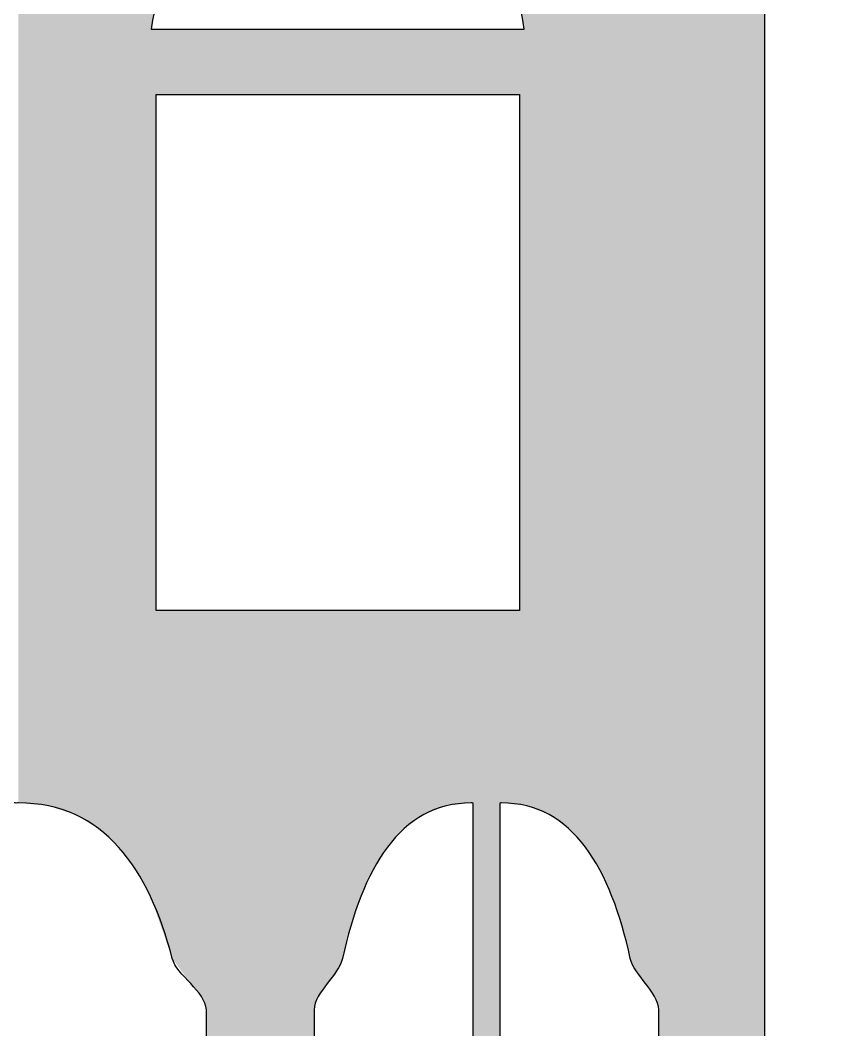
# Model space of a CAD drawing. Extents: x 0 to 46, y 0 to 102.
# Drawn here: x 23.11 to 46.32, y 28.59 to 57.81 of the extents above; entities that cross this region are included whole.
import ezdxf

# ---------------------------------------------------------------- set-up
doc = ezdxf.new("R2010")
doc.units = 0
doc.layers.add('LAYER_1', color=7, linetype='CONTINUOUS')

# ---------------------------------------------------------------- blocks, each defined once
blk = doc.blocks.new('*U1')
at = {"layer": 'LAYER_1', "color": 252}
for points in [[(23.16, 35.143), (23.059, 101.572), (23.16, 101.6)], [(23.059, 35.153), (23.059, 101.572), (23.16, 35.143)], [(23.16, 35.143), (23.16, 101.6), (23.428, 35.116)], [(23.428, 35.116), (23.428, 85.326), (23.464, 35.113)], [(23.464, 35.113), (23.464, 85.326), (23.929, 35.066)], [(23.929, 35.066), (23.929, 85.326), (23.969, 35.053)], [(23.969, 35.053), (23.969, 85.326), (24.415, 34.907)], [(24.415, 34.907), (24.415, 85.326), (24.55, 34.863)], [(37.601, 58.069), (37.601, 68.897), (37.688, 57.544)], [(37.688, 35.075), (37.688, 68.811), (37.759, 35.066)], [(37.759, 35.066), (37.759, 68.74), (38.403, 34.814)], [(24.55, 34.863), (24.55, 68.26), (24.61, 34.843)], [(24.61, 34.843), (24.61, 68.26), (24.679, 34.821)], [(24.679, 34.821), (24.679, 68.26), (24.698, 34.814)], [(24.698, 34.814), (24.698, 68.26), (24.781, 34.765)], [(24.781, 34.765), (24.781, 68.26), (24.806, 34.75)], [(24.806, 34.75), (24.806, 68.26), (25.053, 34.602)], [(25.053, 34.602), (25.053, 68.26), (25.144, 34.548)], [(25.144, 34.548), (25.144, 68.26), (25.371, 34.412)], [(25.371, 34.412), (25.371, 68.26), (25.412, 34.374)], [(25.412, 34.374), (25.412, 68.26), (25.434, 34.354)], [(25.434, 34.354), (25.434, 68.26), (25.678, 34.129)], [(25.678, 34.129), (25.678, 68.26), (25.847, 33.972)], [(25.847, 33.972), (25.847, 68.26), (25.881, 33.941)], [(25.881, 33.941), (25.881, 68.26), (25.923, 33.903)], [(25.923, 33.903), (25.923, 68.26), (25.954, 33.873)], [(25.954, 33.873), (25.954, 68.26), (26.045, 33.753)], [(26.045, 33.753), (26.045, 68.26), (26.164, 33.597)], [(26.164, 33.597), (26.164, 68.26), (26.347, 33.355)], [(26.347, 33.355), (26.347, 68.26), (26.354, 33.345)], [(26.354, 33.345), (26.354, 68.26), (26.454, 33.214)], [(26.454, 33.214), (26.454, 68.26), (26.533, 33.069)], [(26.533, 33.069), (26.533, 68.26), (26.617, 32.915)], [(26.617, 32.915), (26.617, 68.26), (26.625, 32.901)], [(26.625, 32.901), (26.625, 68.26), (26.77, 32.639)], [(26.77, 32.639), (26.77, 68.26), (26.875, 32.447)], [(26.875, 32.447), (26.875, 68.26), (26.899, 32.377)], [(26.899, 32.377), (26.899, 68.26), (26.901, 32.371)], [(38.403, 34.814), (38.403, 68.103), (38.659, 34.631)], [(38.659, 34.631), (38.659, 67.85), (38.966, 34.412)], [(38.966, 34.412), (38.966, 67.716), (39.454, 33.873)], [(39.454, 33.873), (39.454, 67.502), (39.871, 33.214)], [(39.871, 33.214), (39.871, 67.32), (40.224, 32.447)], [(40.224, 32.447), (40.224, 67.166), (40.516, 31.588)], [(40.516, 31.588), (40.516, 67.038), (40.753, 30.651)], [(40.753, 30.651), (40.753, 66.934), (40.923, 30.289)], [(40.923, 30.289), (40.923, 66.86), (41.198, 29.923)], [(41.198, 29.923), (41.198, 66.74), (41.456, 29.549)], [(41.456, 29.549), (41.456, 66.627), (41.578, 29.164)], [(41.578, 29.164), (41.578, 66.574), (41.589, 18.631)], [(26.901, 32.371), (26.901, 57.544), (26.989, 32.123)], [(26.989, 32.123), (26.989, 57.544), (27.044, 31.966)], [(37.545, 35.092), (37.545, 57.544), (37.601, 35.085)], [(37.601, 35.085), (37.601, 57.544), (37.688, 35.075)], [(27.044, 31.966), (27.044, 40.722), (27.096, 31.817)], [(27.096, 31.817), (27.096, 40.722), (27.119, 31.752)], [(27.119, 31.752), (27.119, 40.722), (27.291, 31.265)], [(27.291, 31.265), (27.291, 40.722), (27.492, 30.693)], [(27.492, 30.693), (27.492, 40.722), (27.501, 30.667)], [(27.501, 30.667), (27.501, 40.722), (27.507, 30.651)], [(27.507, 30.651), (27.507, 40.722), (27.749, 30.32)], [(27.749, 30.32), (27.749, 40.722), (28.031, 29.934)], [(28.031, 29.934), (28.031, 40.722), (28.039, 29.923)], [(28.039, 29.923), (28.039, 40.722), (28.085, 29.867)], [(28.085, 29.867), (28.085, 40.722), (28.346, 29.552)], [(28.346, 29.552), (28.346, 40.722), (28.348, 29.549)], [(28.348, 29.549), (28.348, 40.722), (28.493, 29.164)], [(28.493, 29.164), (28.493, 40.722), (28.506, 5.67)], [(36.153, 35.153), (36.153, 40.722), (36.206, 35.148)], [(37.031, 35.153), (37.031, 40.722), (37.088, 35.147)], [(37.088, 35.147), (37.088, 40.722), (37.298, 35.121)], [(37.298, 35.121), (37.298, 40.722), (37.47, 35.101)], [(37.47, 35.101), (37.47, 40.722), (37.545, 35.092)]]:
    blk.add_solid(points, dxfattribs=at)
at = {"layer": 'LAYER_1', "color": 252, "extrusion": (0, 0, -1)}
for points in [[(-23.428, 35.116), (-23.16, 101.6), (-23.428, 101.527)], [(-23.464, 35.113), (-23.428, 85.326), (-23.464, 85.326)], [(-23.929, 35.066), (-23.464, 85.326), (-23.929, 85.326)], [(-23.969, 35.053), (-23.929, 85.326), (-23.969, 85.326)], [(-24.415, 34.907), (-23.969, 85.326), (-24.415, 85.326)], [(-24.55, 34.863), (-24.415, 85.326), (-24.55, 85.326)], [(-37.688, 57.544), (-37.601, 68.897), (-37.688, 68.811)], [(-37.759, 35.066), (-37.688, 68.811), (-37.759, 68.74)], [(-38.403, 34.814), (-37.759, 68.74), (-38.403, 68.103)], [(-24.61, 34.843), (-24.55, 68.26), (-24.61, 68.26)], [(-24.679, 34.821), (-24.61, 68.26), (-24.679, 68.26)], [(-24.698, 34.814), (-24.679, 68.26), (-24.698, 68.26)], [(-24.781, 34.765), (-24.698, 68.26), (-24.781, 68.26)], [(-24.806, 34.75), (-24.781, 68.26), (-24.806, 68.26)], [(-25.053, 34.602), (-24.806, 68.26), (-25.053, 68.26)], [(-25.144, 34.548), (-25.053, 68.26), (-25.144, 68.26)], [(-25.371, 34.412), (-25.144, 68.26), (-25.371, 68.26)], [(-25.412, 34.374), (-25.371, 68.26), (-25.412, 68.26)], [(-25.434, 34.354), (-25.412, 68.26), (-25.434, 68.26)], [(-25.678, 34.129), (-25.434, 68.26), (-25.678, 68.26)], [(-25.847, 33.972), (-25.678, 68.26), (-25.847, 68.26)], [(-25.881, 33.941), (-25.847, 68.26), (-25.881, 68.26)], [(-25.923, 33.903), (-25.881, 68.26), (-25.923, 68.26)], [(-25.954, 33.873), (-25.923, 68.26), (-25.954, 68.26)], [(-26.045, 33.753), (-25.954, 68.26), (-26.045, 68.26)], [(-26.164, 33.597), (-26.045, 68.26), (-26.164, 68.26)], [(-26.347, 33.355), (-26.164, 68.26), (-26.347, 68.26)], [(-26.354, 33.345), (-26.347, 68.26), (-26.354, 68.26)], [(-26.454, 33.214), (-26.354, 68.26), (-26.454, 68.26)], [(-26.533, 33.069), (-26.454, 68.26), (-26.533, 68.26)], [(-26.617, 32.915), (-26.533, 68.26), (-26.617, 68.26)], [(-26.625, 32.901), (-26.617, 68.26), (-26.625, 68.26)], [(-26.77, 32.639), (-26.625, 68.26), (-26.77, 68.26)], [(-26.875, 32.447), (-26.77, 68.26), (-26.875, 68.26)], [(-26.899, 32.377), (-26.875, 68.26), (-26.899, 68.26)], [(-26.901, 32.371), (-26.899, 68.26), (-26.901, 68.26)], [(-26.901, 57.544), (-26.901, 68.26), (-26.989, 58.069)], [(-38.659, 34.631), (-38.403, 68.103), (-38.659, 67.85)], [(-38.966, 34.412), (-38.659, 67.85), (-38.966, 67.716)], [(-39.454, 33.873), (-38.966, 67.716), (-39.454, 67.502)], [(-39.871, 33.214), (-39.454, 67.502), (-39.871, 67.32)], [(-40.224, 32.447), (-39.871, 67.32), (-40.224, 67.166)], [(-40.516, 31.588), (-40.224, 67.166), (-40.516, 67.038)], [(-40.753, 30.651), (-40.516, 67.038), (-40.753, 66.934)], [(-40.923, 30.289), (-40.753, 66.934), (-40.923, 66.86)], [(-41.198, 29.923), (-40.923, 66.86), (-41.198, 66.74)], [(-41.456, 29.549), (-41.198, 66.74), (-41.456, 66.627)], [(-41.578, 29.164), (-41.456, 66.627), (-41.578, 66.574)], [(-41.589, 18.631), (-41.578, 66.574), (-41.589, 66.569)], [(-41.589, 0), (-41.589, 66.569), (-42.362, 0)], [(-42.362, 0), (-41.589, 66.569), (-42.362, 66.232)], [(-42.362, 0), (-42.362, 66.232), (-44.633, 0)], [(-44.633, 0), (-42.362, 66.232), (-44.633, 66.232)], [(-26.989, 32.123), (-26.901, 57.544), (-26.989, 57.544)], [(-27.044, 31.966), (-26.989, 57.544), (-27.044, 57.544)], [(-27.044, 55.658), (-27.044, 57.544), (-27.096, 55.658)], [(-27.096, 55.658), (-27.044, 57.544), (-27.096, 57.544)], [(-27.096, 55.658), (-27.096, 57.544), (-27.119, 55.658)], [(-27.119, 55.658), (-27.096, 57.544), (-27.119, 57.544)], [(-27.119, 55.658), (-27.119, 57.544), (-27.291, 55.658)], [(-27.291, 55.658), (-27.119, 57.544), (-27.291, 57.544)], [(-27.291, 55.658), (-27.291, 57.544), (-27.492, 55.658)], [(-27.492, 55.658), (-27.291, 57.544), (-27.492, 57.544)], [(-27.492, 55.658), (-27.492, 57.544), (-27.501, 55.658)], [(-27.501, 55.658), (-27.492, 57.544), (-27.501, 57.544)], [(-27.501, 55.658), (-27.501, 57.544), (-27.507, 55.658)], [(-27.507, 55.658), (-27.501, 57.544), (-27.507, 57.544)], [(-27.507, 55.658), (-27.507, 57.544), (-27.749, 55.658)], [(-27.749, 55.658), (-27.507, 57.544), (-27.749, 57.544)], [(-27.749, 55.658), (-27.749, 57.544), (-28.031, 55.658)], [(-28.031, 55.658), (-27.749, 57.544), (-28.031, 57.544)], [(-28.031, 55.658), (-28.031, 57.544), (-28.039, 55.658)], [(-28.039, 55.658), (-28.031, 57.544), (-28.039, 57.544)], [(-28.039, 55.658), (-28.039, 57.544), (-28.085, 55.658)], [(-28.085, 55.658), (-28.039, 57.544), (-28.085, 57.544)], [(-28.085, 55.658), (-28.085, 57.544), (-28.346, 55.658)], [(-28.346, 55.658), (-28.085, 57.544), (-28.346, 57.544)], [(-28.346, 55.658), (-28.346, 57.544), (-28.348, 55.658)], [(-28.348, 55.658), (-28.346, 57.544), (-28.348, 57.544)], [(-28.348, 55.658), (-28.348, 57.544), (-28.493, 55.658)], [(-28.493, 55.658), (-28.348, 57.544), (-28.493, 57.544)], [(-28.493, 55.658), (-28.493, 57.544), (-28.506, 55.658)], [(-28.506, 55.658), (-28.493, 57.544), (-28.506, 57.544)], [(-28.506, 55.658), (-28.506, 57.544), (-28.637, 55.658)], [(-28.637, 55.658), (-28.506, 57.544), (-28.637, 57.544)], [(-28.637, 55.658), (-28.637, 57.544), (-28.691, 55.658)], [(-28.691, 55.658), (-28.637, 57.544), (-28.691, 57.544)], [(-28.691, 55.658), (-28.691, 57.544), (-29.064, 55.658)], [(-29.064, 55.658), (-28.691, 57.544), (-29.064, 57.544)], [(-29.064, 55.658), (-29.064, 57.544), (-29.137, 55.658)], [(-29.137, 55.658), (-29.064, 57.544), (-29.137, 57.544)], [(-29.137, 55.658), (-29.137, 57.544), (-29.361, 55.658)], [(-29.361, 55.658), (-29.137, 57.544), (-29.361, 57.544)], [(-29.361, 55.658), (-29.361, 57.544), (-29.446, 55.658)], [(-29.446, 55.658), (-29.361, 57.544), (-29.446, 57.544)], [(-29.446, 55.658), (-29.446, 57.544), (-29.464, 55.658)], [(-29.464, 55.658), (-29.446, 57.544), (-29.464, 57.544)], [(-29.464, 55.658), (-29.464, 57.544), (-29.572, 55.658)], [(-29.572, 55.658), (-29.464, 57.544), (-29.572, 57.544)], [(-29.572, 55.658), (-29.572, 57.544), (-29.888, 55.658)], [(-29.888, 55.658), (-29.572, 57.544), (-29.888, 57.544)], [(-29.888, 55.658), (-29.888, 57.544), (-29.931, 55.658)], [(-29.931, 55.658), (-29.888, 57.544), (-29.931, 57.544)], [(-29.931, 55.658), (-29.931, 57.544), (-30.01, 55.658)], [(-30.01, 55.658), (-29.931, 57.544), (-30.01, 57.544)], [(-30.01, 55.658), (-30.01, 57.544), (-30.202, 55.658)], [(-30.202, 55.658), (-30.01, 57.544), (-30.202, 57.544)], [(-30.202, 55.658), (-30.202, 57.544), (-30.334, 55.658)], [(-30.334, 55.658), (-30.202, 57.544), (-30.334, 57.544)], [(-30.334, 55.658), (-30.334, 57.544), (-30.374, 55.658)], [(-30.374, 55.658), (-30.334, 57.544), (-30.374, 57.544)], [(-30.374, 55.658), (-30.374, 57.544), (-30.434, 55.658)], [(-30.434, 55.658), (-30.374, 57.544), (-30.434, 57.544)], [(-30.434, 55.658), (-30.434, 57.544), (-30.62, 55.658)], [(-30.62, 55.658), (-30.434, 57.544), (-30.62, 57.544)], [(-30.62, 55.658), (-30.62, 57.544), (-30.669, 55.658)], [(-30.669, 55.658), (-30.62, 57.544), (-30.669, 57.544)], [(-30.669, 55.658), (-30.669, 57.544), (-30.799, 55.658)], [(-30.799, 55.658), (-30.669, 57.544), (-30.799, 57.544)], [(-30.799, 55.658), (-30.799, 57.544), (-31.283, 55.658)], [(-31.283, 55.658), (-30.799, 57.544), (-31.283, 57.544)], [(-31.283, 55.658), (-31.283, 57.544), (-31.595, 55.658)], [(-31.595, 55.658), (-31.283, 57.544), (-31.595, 57.544)], [(-31.595, 55.658), (-31.595, 57.544), (-31.606, 55.658)], [(-31.606, 55.658), (-31.595, 57.544), (-31.606, 57.544)], [(-31.606, 55.658), (-31.606, 57.544), (-31.728, 55.658)], [(-31.728, 55.658), (-31.606, 57.544), (-31.728, 57.544)], [(-31.728, 55.658), (-31.728, 57.544), (-31.782, 55.658)], [(-31.782, 55.658), (-31.728, 57.544), (-31.782, 57.544)], [(-31.782, 55.658), (-31.782, 57.544), (-31.986, 55.658)], [(-31.986, 55.658), (-31.782, 57.544), (-31.986, 57.544)], [(-31.986, 55.658), (-31.986, 57.544), (-32.261, 55.658)], [(-32.261, 55.658), (-31.986, 57.544), (-32.261, 57.544)], [(-32.261, 55.658), (-32.261, 57.544), (-32.294, 55.658)], [(-32.294, 55.658), (-32.261, 57.544), (-32.294, 57.544)], [(-32.294, 55.658), (-32.294, 57.544), (-32.431, 55.658)], [(-32.431, 55.658), (-32.294, 57.544), (-32.431, 57.544)], [(-32.431, 55.658), (-32.431, 57.544), (-32.668, 55.658)], [(-32.668, 55.658), (-32.431, 57.544), (-32.668, 57.544)], [(-32.668, 55.658), (-32.668, 57.544), (-32.807, 55.658)], [(-32.807, 55.658), (-32.668, 57.544), (-32.807, 57.544)], [(-32.807, 55.658), (-32.807, 57.544), (-32.96, 55.658)], [(-32.96, 55.658), (-32.807, 57.544), (-32.96, 57.544)], [(-32.96, 55.658), (-32.96, 57.544), (-33.065, 55.658)], [(-33.065, 55.658), (-32.96, 57.544), (-33.065, 57.544)], [(-33.065, 55.658), (-33.065, 57.544), (-33.115, 55.658)], [(-33.115, 55.658), (-33.065, 57.544), (-33.115, 57.544)], [(-33.115, 55.658), (-33.115, 57.544), (-33.294, 55.658)], [(-33.294, 55.658), (-33.115, 57.544), (-33.294, 57.544)], [(-33.294, 55.658), (-33.294, 57.544), (-33.306, 55.658)], [(-33.306, 55.658), (-33.294, 57.544), (-33.306, 57.544)], [(-33.306, 55.658), (-33.306, 57.544), (-33.313, 55.658)], [(-33.313, 55.658), (-33.306, 57.544), (-33.313, 57.544)], [(-33.313, 55.658), (-33.313, 57.544), (-33.73, 55.658)], [(-33.73, 55.658), (-33.313, 57.544), (-33.73, 57.544)], [(-33.73, 55.658), (-33.73, 57.544), (-33.79, 55.658)], [(-33.79, 55.658), (-33.73, 57.544), (-33.79, 57.544)], [(-33.79, 55.658), (-33.79, 57.544), (-33.826, 55.658)], [(-33.826, 55.658), (-33.79, 57.544), (-33.826, 57.544)], [(-33.826, 55.658), (-33.826, 57.544), (-34.218, 55.658)], [(-34.218, 55.658), (-33.826, 57.544), (-34.218, 57.544)], [(-34.218, 55.658), (-34.218, 57.544), (-34.255, 55.658)], [(-34.255, 55.658), (-34.218, 57.544), (-34.255, 57.544)], [(-34.255, 55.658), (-34.255, 57.544), (-34.357, 55.658)], [(-34.357, 55.658), (-34.255, 57.544), (-34.357, 57.544)], [(-34.357, 55.658), (-34.357, 57.544), (-34.701, 55.658)], [(-34.701, 55.658), (-34.357, 57.544), (-34.701, 57.544)], [(-34.701, 55.658), (-34.701, 57.544), (-34.781, 55.658)], [(-34.781, 55.658), (-34.701, 57.544), (-34.781, 57.544)], [(-34.781, 55.658), (-34.781, 57.544), (-35.125, 55.658)], [(-35.125, 55.658), (-34.781, 57.544), (-35.125, 57.544)], [(-35.125, 55.658), (-35.125, 57.544), (-35.425, 55.658)], [(-35.425, 55.658), (-35.125, 57.544), (-35.425, 57.544)], [(-35.425, 55.658), (-35.425, 57.544), (-35.434, 55.658)], [(-35.434, 55.658), (-35.425, 57.544), (-35.434, 57.544)], [(-35.434, 55.658), (-35.434, 57.544), (-35.525, 55.658)], [(-35.525, 55.658), (-35.434, 57.544), (-35.525, 57.544)], [(-35.525, 55.658), (-35.525, 57.544), (-35.898, 55.658)], [(-35.898, 55.658), (-35.525, 57.544), (-35.898, 57.544)], [(-35.898, 55.658), (-35.898, 57.544), (-36.153, 55.658)], [(-36.153, 55.658), (-35.898, 57.544), (-36.153, 57.544)], [(-36.153, 55.658), (-36.153, 57.544), (-36.206, 55.658)], [(-36.206, 55.658), (-36.153, 57.544), (-36.206, 57.544)], [(-36.206, 55.658), (-36.206, 57.544), (-36.244, 55.658)], [(-36.244, 55.658), (-36.206, 57.544), (-36.244, 57.544)], [(-36.244, 55.658), (-36.244, 57.544), (-36.558, 55.658)], [(-36.558, 55.658), (-36.244, 57.544), (-36.558, 57.544)], [(-36.558, 55.658), (-36.558, 57.544), (-36.84, 55.658)], [(-36.84, 55.658), (-36.558, 57.544), (-36.84, 57.544)], [(-36.84, 55.658), (-36.84, 57.544), (-36.978, 55.658)], [(-36.978, 55.658), (-36.84, 57.544), (-36.978, 57.544)], [(-36.978, 55.658), (-36.978, 57.544), (-37.031, 55.658)], [(-37.031, 55.658), (-36.978, 57.544), (-37.031, 57.544)], [(-37.031, 55.658), (-37.031, 57.544), (-37.088, 55.658)], [(-37.088, 55.658), (-37.031, 57.544), (-37.088, 57.544)], [(-37.088, 55.658), (-37.088, 57.544), (-37.298, 55.658)], [(-37.298, 55.658), (-37.088, 57.544), (-37.298, 57.544)], [(-37.298, 55.658), (-37.298, 57.544), (-37.47, 55.658)], [(-37.47, 55.658), (-37.298, 57.544), (-37.47, 57.544)], [(-37.47, 55.658), (-37.47, 57.544), (-37.545, 55.658)], [(-37.545, 55.658), (-37.47, 57.544), (-37.545, 57.544)], [(-37.601, 35.085), (-37.545, 57.544), (-37.601, 57.544)], [(-37.688, 35.075), (-37.601, 57.544), (-37.688, 57.544)], [(-27.096, 31.817), (-27.044, 40.722), (-27.096, 40.722)], [(-27.119, 31.752), (-27.096, 40.722), (-27.119, 40.722)], [(-27.291, 31.265), (-27.119, 40.722), (-27.291, 40.722)], [(-27.492, 30.693), (-27.291, 40.722), (-27.492, 40.722)], [(-27.501, 30.667), (-27.492, 40.722), (-27.501, 40.722)], [(-27.507, 30.651), (-27.501, 40.722), (-27.507, 40.722)], [(-27.749, 30.32), (-27.507, 40.722), (-27.749, 40.722)], [(-28.031, 29.934), (-27.749, 40.722), (-28.031, 40.722)], [(-28.039, 29.923), (-28.031, 40.722), (-28.039, 40.722)], [(-28.085, 29.867), (-28.039, 40.722), (-28.085, 40.722)], [(-28.346, 29.552), (-28.085, 40.722), (-28.346, 40.722)], [(-28.348, 29.549), (-28.346, 40.722), (-28.348, 40.722)], [(-28.493, 29.164), (-28.348, 40.722), (-28.493, 40.722)], [(-28.506, 5.67), (-28.493, 40.722), (-28.506, 40.722)], [(-28.506, 3.737), (-28.506, 40.722), (-28.637, 3.737)], [(-28.637, 3.737), (-28.506, 40.722), (-28.637, 40.722)], [(-28.637, 3.737), (-28.637, 40.722), (-28.691, 3.737)], [(-28.691, 3.737), (-28.637, 40.722), (-28.691, 40.722)], [(-28.691, 3.737), (-28.691, 40.722), (-29.064, 3.737)], [(-29.064, 3.737), (-28.691, 40.722), (-29.064, 40.722)], [(-29.064, 3.737), (-29.064, 40.722), (-29.137, 3.737)], [(-29.137, 3.737), (-29.064, 40.722), (-29.137, 40.722)], [(-29.137, 3.737), (-29.137, 40.722), (-29.361, 3.737)], [(-29.361, 3.737), (-29.137, 40.722), (-29.361, 40.722)], [(-29.361, 3.737), (-29.361, 40.722), (-29.446, 3.737)], [(-29.446, 3.737), (-29.361, 40.722), (-29.446, 40.722)], [(-29.446, 3.737), (-29.446, 40.722), (-29.464, 3.737)], [(-29.464, 3.737), (-29.446, 40.722), (-29.464, 40.722)], [(-29.464, 3.737), (-29.464, 40.722), (-29.572, 3.737)], [(-29.572, 3.737), (-29.464, 40.722), (-29.572, 40.722)], [(-29.572, 3.737), (-29.572, 40.722), (-29.888, 3.737)], [(-29.888, 3.737), (-29.572, 40.722), (-29.888, 40.722)], [(-29.888, 3.737), (-29.888, 40.722), (-29.931, 3.737)], [(-29.931, 3.737), (-29.888, 40.722), (-29.931, 40.722)], [(-29.931, 3.737), (-29.931, 40.722), (-30.01, 3.737)], [(-30.01, 3.737), (-29.931, 40.722), (-30.01, 40.722)], [(-30.01, 3.737), (-30.01, 40.722), (-30.202, 3.737)], [(-30.202, 3.737), (-30.01, 40.722), (-30.202, 40.722)], [(-30.202, 3.737), (-30.202, 40.722), (-30.334, 3.737)], [(-30.334, 3.737), (-30.202, 40.722), (-30.334, 40.722)], [(-30.334, 3.737), (-30.334, 40.722), (-30.374, 3.737)], [(-30.374, 3.737), (-30.334, 40.722), (-30.374, 40.722)], [(-30.374, 3.737), (-30.374, 40.722), (-30.434, 3.737)], [(-30.434, 3.737), (-30.374, 40.722), (-30.434, 40.722)], [(-30.434, 3.737), (-30.434, 40.722), (-30.62, 3.737)], [(-30.62, 3.737), (-30.434, 40.722), (-30.62, 40.722)], [(-30.62, 3.737), (-30.62, 40.722), (-30.669, 3.737)], [(-30.669, 3.737), (-30.62, 40.722), (-30.669, 40.722)], [(-30.669, 3.737), (-30.669, 40.722), (-30.799, 3.737)], [(-30.799, 3.737), (-30.669, 40.722), (-30.799, 40.722)], [(-30.799, 3.737), (-30.799, 40.722), (-31.283, 3.737)], [(-31.283, 3.737), (-30.799, 40.722), (-31.283, 40.722)], [(-31.283, 3.737), (-31.283, 40.722), (-31.595, 3.737)], [(-31.595, 3.737), (-31.283, 40.722), (-31.595, 40.722)], [(-31.595, 18.631), (-31.595, 40.722), (-31.606, 29.164)], [(-31.606, 29.164), (-31.595, 40.722), (-31.606, 40.722)], [(-31.606, 29.164), (-31.606, 40.722), (-31.728, 29.549)], [(-31.728, 29.549), (-31.606, 40.722), (-31.728, 40.722)], [(-31.728, 29.549), (-31.728, 40.722), (-31.782, 29.627)], [(-31.782, 29.627), (-31.728, 40.722), (-31.782, 40.722)], [(-31.782, 29.627), (-31.782, 40.722), (-31.986, 29.923)], [(-31.986, 29.923), (-31.782, 40.722), (-31.986, 40.722)], [(-31.986, 29.923), (-31.986, 40.722), (-32.261, 30.289)], [(-32.261, 30.289), (-31.986, 40.722), (-32.261, 40.722)], [(-32.261, 30.289), (-32.261, 40.722), (-32.294, 30.36)], [(-32.294, 30.36), (-32.261, 40.722), (-32.294, 40.722)], [(-32.294, 30.36), (-32.294, 40.722), (-32.431, 30.651)], [(-32.431, 30.651), (-32.294, 40.722), (-32.431, 40.722)], [(-32.431, 30.651), (-32.431, 40.722), (-32.668, 31.588)], [(-32.668, 31.588), (-32.431, 40.722), (-32.668, 40.722)], [(-32.668, 31.588), (-32.668, 40.722), (-32.807, 31.996)], [(-32.807, 31.996), (-32.668, 40.722), (-32.807, 40.722)], [(-32.807, 31.996), (-32.807, 40.722), (-32.96, 32.447)], [(-32.96, 32.447), (-32.807, 40.722), (-32.96, 40.722)], [(-32.96, 32.447), (-32.96, 40.722), (-33.065, 32.675)], [(-33.065, 32.675), (-32.96, 40.722), (-33.065, 40.722)], [(-33.065, 32.675), (-33.065, 40.722), (-33.115, 32.784)], [(-33.115, 32.784), (-33.065, 40.722), (-33.115, 40.722)], [(-33.115, 32.784), (-33.115, 40.722), (-33.294, 33.172)], [(-33.294, 33.172), (-33.115, 40.722), (-33.294, 40.722)], [(-33.294, 33.172), (-33.294, 40.722), (-33.306, 33.199)], [(-33.306, 33.199), (-33.294, 40.722), (-33.306, 40.722)], [(-33.306, 33.199), (-33.306, 40.722), (-33.313, 33.214)], [(-33.313, 33.214), (-33.306, 40.722), (-33.313, 40.722)], [(-33.313, 33.214), (-33.313, 40.722), (-33.73, 33.873)], [(-33.73, 33.873), (-33.313, 40.722), (-33.73, 40.722)], [(-33.73, 33.873), (-33.73, 40.722), (-33.79, 33.939)], [(-33.79, 33.939), (-33.73, 40.722), (-33.79, 40.722)], [(-33.79, 33.939), (-33.79, 40.722), (-33.826, 33.979)], [(-33.826, 33.979), (-33.79, 40.722), (-33.826, 40.722)], [(-33.826, 33.979), (-33.826, 40.722), (-34.218, 34.412)], [(-34.218, 34.412), (-33.826, 40.722), (-34.218, 40.722)], [(-34.218, 34.412), (-34.218, 40.722), (-34.255, 34.438)], [(-34.255, 34.438), (-34.218, 40.722), (-34.255, 40.722)], [(-34.255, 34.438), (-34.255, 40.722), (-34.357, 34.511)], [(-34.357, 34.511), (-34.255, 40.722), (-34.357, 40.722)], [(-34.357, 34.511), (-34.357, 40.722), (-34.701, 34.757)], [(-34.701, 34.757), (-34.357, 40.722), (-34.701, 40.722)], [(-34.701, 34.757), (-34.701, 40.722), (-34.781, 34.814)], [(-34.781, 34.814), (-34.701, 40.722), (-34.781, 40.722)], [(-34.781, 34.814), (-34.781, 40.722), (-35.125, 34.949)], [(-35.125, 34.949), (-34.781, 40.722), (-35.125, 40.722)], [(-35.125, 34.949), (-35.125, 40.722), (-35.425, 35.066)], [(-35.425, 35.066), (-35.125, 40.722), (-35.425, 40.722)], [(-35.425, 35.066), (-35.425, 40.722), (-35.434, 35.067)], [(-35.434, 35.067), (-35.425, 40.722), (-35.434, 40.722)], [(-35.434, 35.067), (-35.434, 40.722), (-35.525, 35.078)], [(-35.525, 35.078), (-35.434, 40.722), (-35.525, 40.722)], [(-35.525, 35.078), (-35.525, 40.722), (-35.898, 35.123)], [(-35.898, 35.123), (-35.525, 40.722), (-35.898, 40.722)], [(-35.898, 35.123), (-35.898, 40.722), (-36.153, 35.153)], [(-36.153, 35.153), (-35.898, 40.722), (-36.153, 40.722)], [(-36.206, 35.148), (-36.153, 40.722), (-36.206, 40.722)], [(-36.206, 0), (-36.206, 40.722), (-36.244, 0)], [(-36.244, 0), (-36.206, 40.722), (-36.244, 40.722)], [(-36.244, 0), (-36.244, 40.722), (-36.558, 0)], [(-36.558, 0), (-36.244, 40.722), (-36.558, 40.722)], [(-36.558, 0), (-36.558, 40.722), (-36.84, 0)], [(-36.84, 0), (-36.558, 40.722), (-36.84, 40.722)], [(-36.84, 0), (-36.84, 40.722), (-36.978, 0)], [(-36.978, 0), (-36.84, 40.722), (-36.978, 40.722)], [(-36.978, 35.148), (-36.978, 40.722), (-37.031, 35.153)], [(-37.031, 35.153), (-36.978, 40.722), (-37.031, 40.722)], [(-37.088, 35.147), (-37.031, 40.722), (-37.088, 40.722)], [(-37.298, 35.121), (-37.088, 40.722), (-37.298, 40.722)], [(-37.47, 35.101), (-37.298, 40.722), (-37.47, 40.722)], [(-37.545, 35.092), (-37.47, 40.722), (-37.545, 40.722)]]:
    blk.add_solid(points, dxfattribs=at)

msp = doc.modelspace()

# ---------------------------------------------------------------- linework, layer by layer
at = {"layer": 'LAYER_1'}
msp.add_lwpolyline([(37.545, 55.658), (37.545, 40.722), (27.044, 40.722), (27.044, 55.658), (37.545, 55.658)], dxfattribs=at)
for points, knots in [([(46.32, 66.232), (46.32, 66.232), (42.362, 66.232), (42.362, 66.232), (39.861, 66.747), (37.296, 68.428), (35.434, 71.043), (32.69, 74.9), (32.353, 79.545), (34.357, 82.386), (34.357, 82.386), (32.142, 83.911), (30.669, 86.764), (29.329, 89.361), (28.93, 92.38), (29.446, 94.712), (29.446, 94.712), (30.62, 94.712), (30.62, 94.712), (30.62, 94.712), (30.62, 96.332), (30.62, 96.332), (30.62, 96.332), (30.01, 96.332), (30.01, 96.332), (30.01, 96.332), (27.096, 96.332), (27.096, 96.332), (27.062, 99.249), (25.314, 101.6), (23.16, 101.6), (21.006, 101.6), (19.259, 99.249), (19.224, 96.332), (19.224, 96.332), (16.337, 96.332), (16.337, 96.332), (16.337, 96.332), (15.7, 96.332), (15.7, 96.332), (15.7, 96.332), (15.7, 94.712), (15.7, 94.712), (15.7, 94.712), (16.901, 94.712), (16.901, 94.712), (17.417, 92.38), (17.019, 89.361), (15.678, 86.764), (14.198, 83.897), (12.008, 82.386), (12.008, 82.386), (14.012, 79.545), (13.674, 74.9), (10.93, 71.043), (9.07, 68.429), (6.506, 66.748), (4.006, 66.232), (4.006, 66.232), (0, 66.232), (0, 66.232), (0, 66.232), (0, 63.9), (0, 63.9), (0, 63.9), (1.687, 63.9), (1.687, 63.9), (1.687, 63.9), (1.687, 0), (1.687, 0), (1.687, 0), (14.025, 0), (14.025, 0), (14.025, 0), (14.025, 3.737), (14.025, 3.737), (14.025, 3.737), (32.294, 3.737), (32.294, 3.737), (32.294, 3.737), (32.294, 0), (32.294, 0), (32.294, 0), (44.633, 0), (44.633, 0), (44.633, 0), (44.633, 63.9), (44.633, 63.9), (44.633, 63.9), (46.32, 63.9), (46.32, 63.9), (46.32, 63.9), (46.32, 66.232), (46.32, 66.232)], [0, 0, 0, 0, 1, 1, 1, 2, 2, 2, 3, 3, 3, 4, 4, 4, 5, 5, 5, 6, 6, 6, 7, 7, 7, 8, 8, 8, 9, 9, 9, 10, 10, 10, 11, 11, 11, 12, 12, 12, 13, 13, 13, 14, 14, 14, 15, 15, 15, 16, 16, 16, 17, 17, 17, 18, 18, 18, 19, 19, 19, 20, 20, 20, 21, 21, 21, 22, 22, 22, 23, 23, 23, 24, 24, 24, 25, 25, 25, 26, 26, 26, 27, 27, 27, 28, 28, 28, 29, 29, 29, 30, 30, 30, 31, 31, 31, 31]), ([(32.294, 62.587), (35.061, 62.587), (37.341, 60.388), (37.688, 57.544), (37.688, 57.544), (26.901, 57.544), (26.901, 57.544), (27.248, 60.388), (29.528, 62.587), (32.294, 62.587)], [0, 0, 0, 0, 1, 1, 1, 2, 2, 2, 3, 3, 3, 3]), ([(22.997, 5.67), (22.997, 5.67), (17.486, 5.67), (17.486, 5.67), (17.486, 5.67), (17.5, 29.164), (17.5, 29.164), (17.521, 29.687), (18.361, 30.168), (18.486, 30.651), (19.159, 33.241), (20.471, 35.153), (22.935, 35.153), (22.957, 35.153), (22.976, 35.148), (22.997, 35.148), (23.017, 35.148), (23.036, 35.153), (23.059, 35.153), (25.522, 35.153), (26.835, 33.241), (27.507, 30.651), (27.632, 30.168), (28.472, 29.687), (28.493, 29.164), (28.493, 29.164), (28.506, 5.67), (28.506, 5.67), (28.506, 5.67), (22.997, 5.67), (22.997, 5.67)], [0, 0, 0, 0, 1, 1, 1, 2, 2, 2, 3, 3, 3, 4, 4, 4, 5, 5, 5, 6, 6, 6, 7, 7, 7, 8, 8, 8, 9, 9, 9, 10, 10, 10, 10]), ([(36.206, 18.631), (36.206, 18.631), (31.595, 18.631), (31.595, 18.631), (31.595, 18.631), (31.606, 29.164), (31.606, 29.164), (31.624, 29.687), (32.327, 30.168), (32.431, 30.651), (32.994, 33.241), (34.092, 35.153), (36.153, 35.153), (36.172, 35.153), (36.188, 35.148), (36.206, 35.148), (36.206, 35.148), (36.206, 18.631), (36.206, 18.631)], [0, 0, 0, 0, 1, 1, 1, 2, 2, 2, 3, 3, 3, 4, 4, 4, 5, 5, 5, 6, 6, 6, 6]), ([(36.978, 18.631), (36.978, 18.631), (36.978, 35.148), (36.978, 35.148), (36.997, 35.148), (37.012, 35.153), (37.031, 35.153), (39.092, 35.153), (40.19, 33.241), (40.753, 30.651), (40.857, 30.168), (41.56, 29.687), (41.578, 29.164), (41.578, 29.164), (41.589, 18.631), (41.589, 18.631), (41.589, 18.631), (36.978, 18.631), (36.978, 18.631)], [0, 0, 0, 0, 1, 1, 1, 2, 2, 2, 3, 3, 3, 4, 4, 4, 5, 5, 5, 6, 6, 6, 6])]:
    msp.add_open_spline(points, degree=3, knots=knots, dxfattribs=at)

# ---------------------------------------------------------------- block references
at = {"layer": 'LAYER_1', "color": 252}
msp.add_blockref('*U1', (0, 0), dxfattribs=at)

doc.saveas('drawing.dxf')
